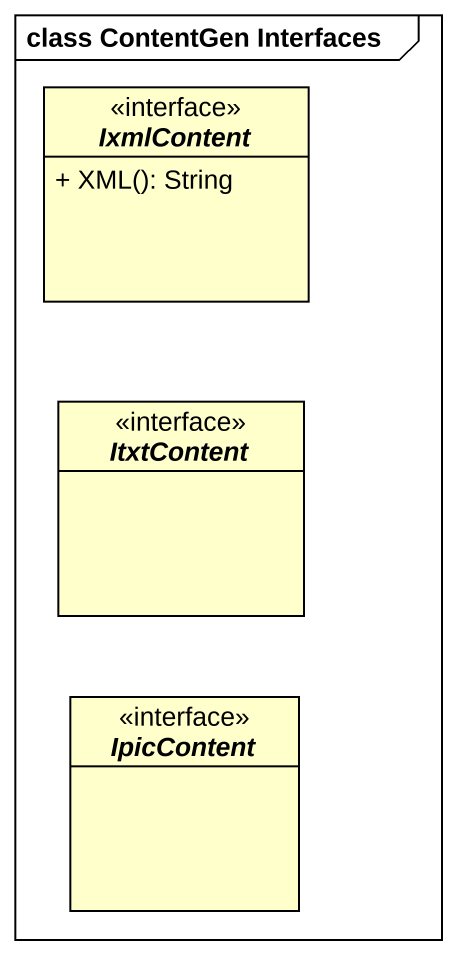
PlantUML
@startuml
mainframe class ContentGen Interfaces
hide circle
hide empty members
skinparam classAttributeIconSize 0
interface IxmlContent <<interface>> {
  + XML(): String
}
interface ItxtContent <<interface>>
interface IpicContent <<interface>>
@enduml
